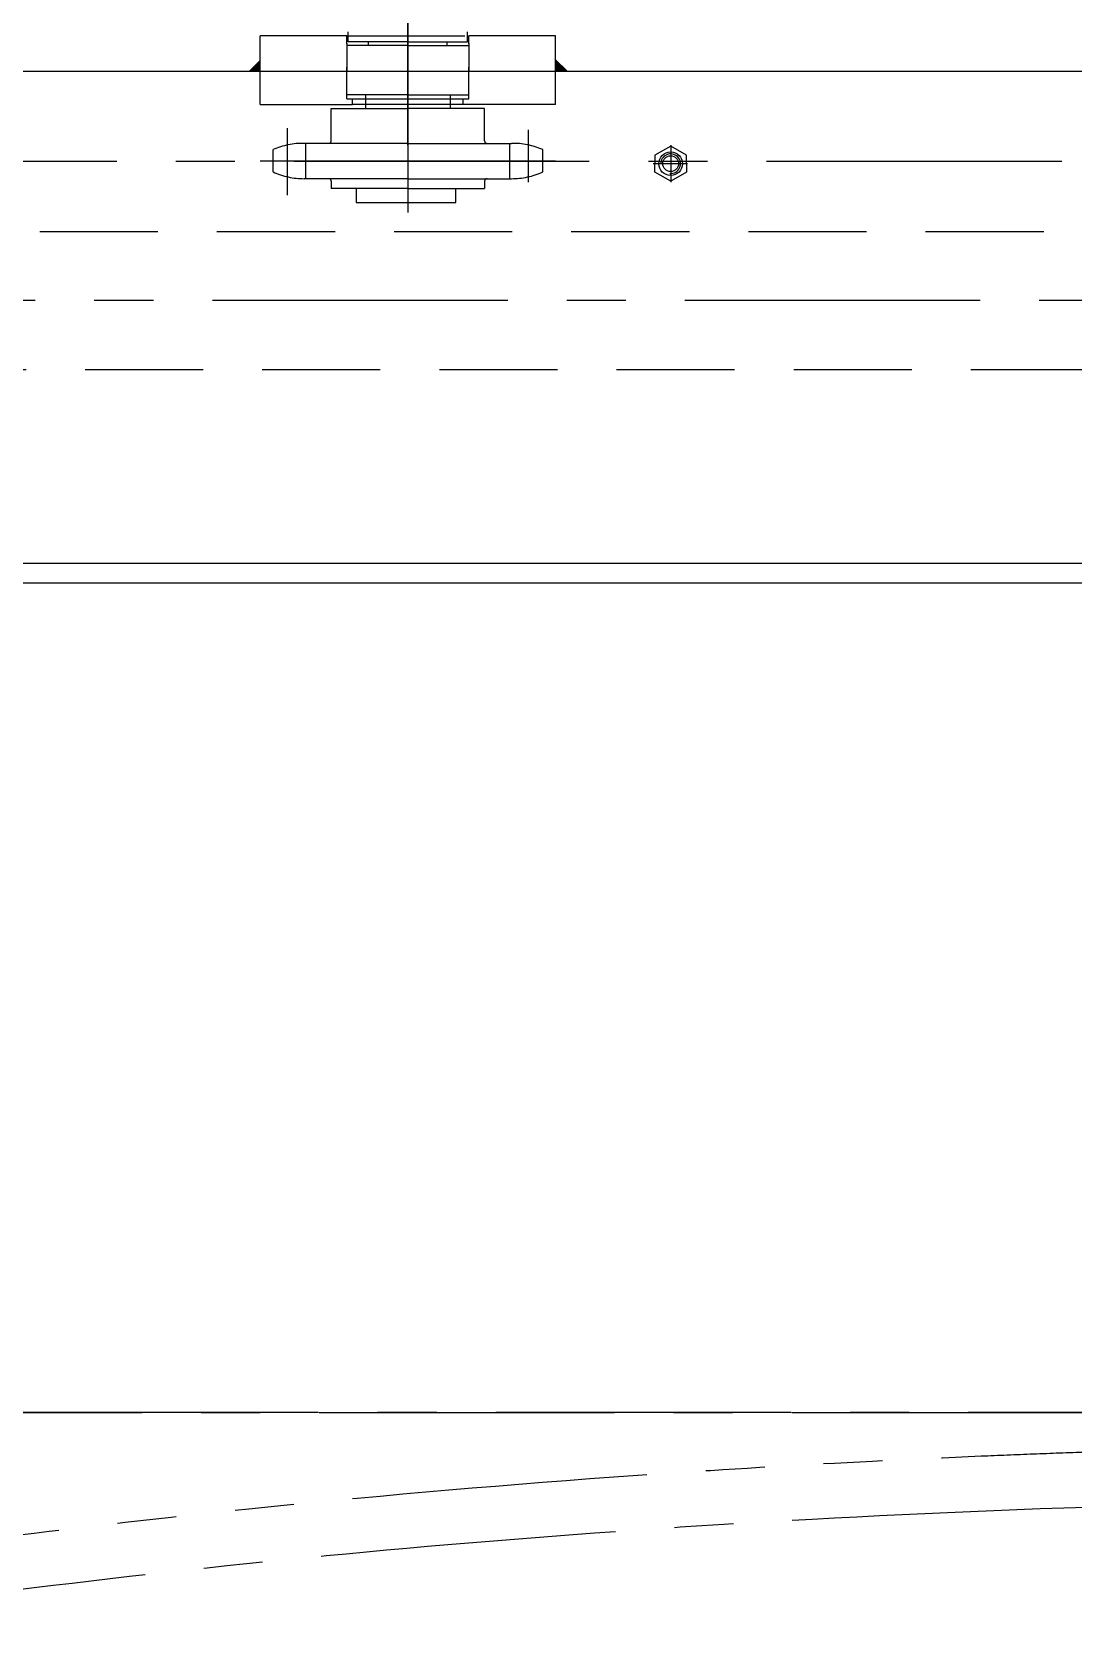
# Model space of a CAD drawing. Header units: millimetres. Extents: x 0 to 10092, y -2165 to 7128.
# Drawn here: x 4319 to 4848, y 1694 to 2503 of the extents above; entities that cross this region are included whole.
import ezdxf

# ---------------------------------------------------------------- set-up
doc = ezdxf.new("R2010")
doc.units = ezdxf.units.MM
doc.header["$LTSCALE"] = 120
for name, pattern in [('F', [0.75, 0.5, -0.25]), ('G', [2, 1.25, -0.25, 0.25, -0.25]), ('K', [2.5, 1.25, -0.25, 0.25, -0.25, 0.25, -0.25])]:
    doc.linetypes.add(name, pattern=pattern)
for name, color, linetype in [('01', 7, 'Continuous'), ('02', 1, 'Continuous'), ('04', 2, 'F'), ('05', 4, 'G'), ('07', 6, 'K')]:
    doc.layers.add(name, color=color, linetype=linetype)

msp = doc.modelspace()

# ---------------------------------------------------------------- hatches: boundary and pattern name
at = {"layer": '04', "linetype": 'F'}
for points in [[(4429.44, 2482.91), (4435.34, 2482.91), (4435.34, 2488.74)], [(4429.44, 2482.91), (4435.34, 2482.91), (4435.34, 2488.74)], [(4585.34, 2488.74), (4591.24, 2482.91), (4585.34, 2482.91)], [(4585.34, 2488.74), (4591.24, 2482.91), (4585.34, 2482.91)]]:
    msp.add_hatch(color=7, dxfattribs=at).paths.add_polyline_path(points)

# ---------------------------------------------------------------- linework, layer by layer
at = {"layer": '01', "color": 7, "linetype": 'Continuous'}
msp.add_line((1503.84, 2482.91), (5738.84, 2482.91), dxfattribs=at)
at = {"layer": '01', "color": 7}
for p, q in [((4643.84, 2444.79), (4635.84, 2440.18)), ((4651.84, 2440.18), (4643.84, 2444.79)), ((4635.84, 2440.18), (4635.84, 2435.91)), ((4635.84, 2431.64), (4635.84, 2435.91)), ((4651.84, 2435.91), (4651.84, 2440.18)), ((4651.84, 2435.91), (4651.84, 2431.64)), ((4643.84, 2427.02), (4635.84, 2431.64)), ((4651.84, 2431.64), (4643.84, 2427.02)), ((1503.84, 2232.91), (5738.84, 2232.91)), ((1503.84, 2222.91), (5738.84, 2222.91))]:
    msp.add_line(p, q, dxfattribs=at)
for radius in [6, 4]:
    msp.add_circle((4643.84, 2435.91), radius, dxfattribs=at)
at = {"layer": '02', "color": 7}
msp.add_arc((4643.84, 2435.91), 5, 265.86816, 183.1341, dxfattribs=at)
at = {"layer": '04', "color": 7, "linetype": 'F'}
for p, q in [((4510.34, 2445.38), (4510.34, 2520.24)), ((4479.34, 2500.91), (4435.34, 2500.91)), ((4435.34, 2482.91), (4435.34, 2500.91)), ((4479.34, 2500.91), (4435.34, 2500.91)), ((4435.34, 2482.91), (4435.34, 2500.91)), ((4479.34, 2496.81), (4479.34, 2500.91)), ((4479.34, 2500.91), (4541.34, 2500.91)), ((4479.34, 2496.81), (4479.34, 2500.91)), ((4479.34, 2500.91), (4541.34, 2500.91)), ((4480.01, 2497.91), (4480.01, 2502.91)), ((4480.01, 2497.91), (4480.01, 2501.91)), ((4510.34, 2482.91), (4510.34, 2500.91)), ((4510.34, 2482.91), (4510.34, 2500.91)), ((4540.68, 2497.91), (4540.68, 2502.91)), ((4540.68, 2497.91), (4540.68, 2501.91)), ((4585.34, 2500.91), (4541.34, 2500.91)), ((4541.34, 2496.81), (4541.34, 2500.91)), ((4585.34, 2500.91), (4541.34, 2500.91)), ((4541.34, 2496.81), (4541.34, 2500.91)), ((4585.34, 2482.91), (4585.34, 2500.91)), ((4585.34, 2482.91), (4585.34, 2500.91)), ((4479.34, 2496.91), (4479.34, 2482.91)), ((4479.34, 2496.91), (4479.34, 2482.91)), ((4479.34, 2495.91), (4479.34, 2484.91)), ((4510.34, 2495.91), (4479.34, 2495.91)), ((4490.34, 2497.91), (4480.01, 2497.91)), ((4510.34, 2497.91), (4480.01, 2497.91)), ((4490.34, 2495.91), (4490.34, 2497.91)), ((4510.34, 2497.91), (4540.68, 2497.91)), ((4510.34, 2497.91), (4540.68, 2497.91)), ((4510.34, 2495.91), (4541.34, 2495.91)), ((4530.34, 2495.91), (4530.34, 2497.91)), ((4541.34, 2496.91), (4541.34, 2482.91)), ((4541.34, 2496.91), (4541.34, 2482.91)), ((4541.34, 2495.91), (4541.34, 2484.91)), ((4435.34, 2465.91), (4435.34, 2482.91)), ((4435.34, 2482.91), (4585.34, 2482.91)), ((4435.34, 2465.91), (4435.34, 2482.91)), ((4435.34, 2482.91), (4585.34, 2482.91)), ((4479.34, 2470.91), (4479.34, 2484.91)), ((4479.34, 2468.91), (4479.34, 2482.91)), ((4479.34, 2468.91), (4479.34, 2482.91)), ((4510.34, 2486.64), (4510.34, 2471.65)), ((4510.34, 2486.64), (4510.34, 2471.65)), ((4510.34, 2482.91), (4510.34, 2464.91)), ((4510.34, 2482.91), (4510.34, 2464.91)), ((4541.34, 2470.91), (4541.34, 2484.91)), ((4541.34, 2468.91), (4541.34, 2482.91)), ((4541.34, 2468.91), (4541.34, 2482.91)), ((4591.24, 2482.91), (4585.34, 2488.74)), ((4591.24, 2482.91), (4585.34, 2488.74)), ((4585.34, 2465.91), (4585.34, 2482.91)), ((4585.34, 2465.91), (4585.34, 2482.91)), ((4435.34, 2465.91), (4482.27, 2465.91)), ((4435.34, 2465.91), (4482.27, 2465.91)), ((4510.34, 2470.91), (4479.34, 2470.91)), ((4479.34, 2468.91), (4482.27, 2468.91)), ((4479.34, 2468.91), (4482.27, 2468.91)), ((4482.27, 2465.91), (4482.27, 2468.91)), ((4482.27, 2468.91), (4538.42, 2468.91)), ((4482.27, 2465.91), (4482.27, 2468.91)), ((4482.27, 2468.91), (4538.42, 2468.91)), ((4538.42, 2465.91), (4482.27, 2465.91)), ((4538.42, 2465.91), (4482.27, 2465.91)), ((4488.85, 2470.91), (4488.85, 2463.91)), ((4510.34, 2470.91), (4541.34, 2470.91)), ((4527.84, 2468.91), (4541.34, 2468.91)), ((4527.84, 2468.91), (4541.34, 2468.91)), ((4531.83, 2470.91), (4531.83, 2463.91)), ((4538.42, 2465.91), (4538.42, 2468.91)), ((4538.42, 2465.91), (4538.42, 2468.91)), ((4585.34, 2465.91), (4538.42, 2465.91)), ((4585.34, 2465.91), (4538.42, 2465.91)), ((4471.38, 2447.52), (4471.38, 2463.91)), ((4471.38, 2463.91), (4492.84, 2463.91)), ((4492.84, 2463.91), (4510.34, 2463.91)), ((4492.84, 2463.91), (4510.34, 2463.91)), ((4549.3, 2463.91), (4510.34, 2463.91)), ((4527.84, 2463.91), (4510.34, 2463.91)), ((4549.3, 2447.52), (4549.3, 2463.91)), ((4549.3, 2447.52), (4549.3, 2463.91)), ((4449.01, 2454.04), (4449.01, 2419.94)), ((4571.68, 2426.49), (4571.68, 2453.19)), ((4441.84, 2431.76), (4441.84, 2443.06)), ((4510.34, 2446.25), (4457.72, 2446.25)), ((4458.53, 2428.3), (4458.53, 2446.25)), ((4510.34, 2446.25), (4562.97, 2446.25)), ((4562.15, 2428.3), (4562.15, 2446.25)), ((4578.84, 2431.76), (4578.84, 2443.06)), ((4510.34, 2428.3), (4457.72, 2428.3)), ((4471.38, 2427.03), (4471.38, 2423.3)), ((4510.34, 2428.3), (4562.97, 2428.3)), ((4549.3, 2427.03), (4549.3, 2423.3)), ((4549.3, 2427.03), (4549.3, 2423.3)), ((4510.34, 2423.3), (4471.38, 2423.3)), ((4484.03, 2423.3), (4484.03, 2416.28)), ((4510.34, 2423.3), (4549.3, 2423.3)), ((4534.73, 2416.28), (4534.73, 2423.3)), ((4484.03, 2416.28), (4534.73, 2416.28)), ((1803.34, 2401.41), (5439.34, 2401.41)), ((3626.34, 2331.41), (5439.34, 2331.41))]:
    msp.add_line(p, q, dxfattribs=at)
for centre, radius, start, end in [((4457.14, 2408.05), 38.21, 89.13662, 113.6054), ((4470.11, 2447.52), 1.27, 270, 0), ((4550.57, 2447.52), 1.27, 180, 270), ((4563.56, 2408.16), 38.1, 66.35987, 90.8982), ((4457.71, 2466.4), 38.1, 245.38443, 270.00795), ((4470.11, 2427.03), 1.27, 0, 90), ((4550.57, 2427.03), 1.27, 90, 180), ((4562.97, 2466.4), 38.1, 269.99205, 294.61557)]:
    msp.add_arc(centre, radius, start, end, dxfattribs=at)
at = {"layer": '05', "color": 7, "linetype": 'G'}
for p, q in [((4510.34, 2555.46), (4510.34, 2411.2)), ((4510.34, 2445.38), (4510.34, 2520.24)), ((5904.97, 1801.41), (1365.2, 1801.41))]:
    msp.add_line(p, q, dxfattribs=at)
at = {"layer": '05', "color": 7}
for p, q in [((4643.84, 2445.34), (4643.84, 2426.51)), ((1812.5, 2437.27), (5423.26, 2437.27)), ((4585.33, 2437.27), (4435.29, 2437.27)), ((4652.41, 2435.91), (4635.03, 2435.91)), ((5521.04, 2366.41), (1672.14, 2366.41)), ((1345.32, 1801.41), (5839.61, 1801.41))]:
    msp.add_line(p, q, dxfattribs=at)
at = {"layer": '05', "color": 7, "linetype": 'G'}
msp.add_spline([(5409.17, 2027.29), (5409.17, 1931.64), (4855.51, 1753.29), (3646.34, 1596.41)], degree=3, dxfattribs=at)
at = {"layer": '07', "color": 7, "linetype": 'K'}
msp.add_open_spline([(5379.34, 2027.29), (5381.88, 2015.98), (5382.99, 1997.74), (5383.46, 1988.75), (5383.78, 1980.02), (5383.85, 1963.35), (5383.6, 1955.42), (5382.7, 1944.96), (5382.37, 1941.98), (5381.71, 1937.19), (5381.41, 1935.34), (5380.76, 1931.68), (5380.39, 1929.88), (5379.21, 1924.59), (5378.3, 1921.18), (5375.33, 1911.75), (5372.98, 1906), (5367.46, 1895.1), (5364.3, 1889.95), (5357.13, 1880.11), (5353.12, 1875.43), (5344.23, 1866.46), (5339.34, 1862.18), (5328.67, 1853.99), (5322.89, 1850.09), (5310.45, 1842.67), (5303.79, 1839.16), (5289.66, 1832.52), (5282.17, 1829.39), (5261.34, 1821.63), (5247.33, 1817.32), (5217.58, 1809.7), (5197.84, 1806.39), (5164.96, 1800.64), (5147.83, 1798.2), (5116.48, 1794.03), (5098.28, 1792.31), (5046.27, 1788.56), (5015.9, 1786.96), (4954.47, 1784.42), (4923.4, 1783.48), (4881.07, 1782.15), (4869.61, 1781.79), (4849.23, 1781.09), (4840.29, 1780.77), (4822.52, 1780.09), (4813.69, 1779.74), (4787.32, 1778.63), (4769.94, 1777.83), (4718.34, 1775.25), (4684.69, 1773.3), (4585.78, 1766.78), (4522.58, 1761.55), (4289.45, 1738.74), (4135.68, 1716.01), (3902.01, 1675.18), (3816.7, 1658.74), (3701.76, 1636.02), (3671.3, 1629.94), (3646.34, 1621.41)], degree=3, knots=[0, 0, 0, 0, 26.815106, 26.815106, 53.630212, 53.630212, 80.445318, 80.445318, 91.652491, 91.652491, 99.103043, 99.103043, 106.553595, 106.553595, 121.4547, 121.4547, 149.181467, 149.181467, 176.908235, 176.908235, 204.635002, 204.635002, 232.36177, 232.36177, 260.088537, 260.088537, 287.815304, 287.815304, 315.542072, 315.542072, 361.31322, 361.31322, 407.084368, 407.084368, 452.855517, 452.855517, 498.626665, 498.626665, 571.112847, 571.112847, 643.599029, 643.599029, 670.614719, 670.614719, 691.89349, 691.89349, 713.172261, 713.172261, 755.729802, 755.729802, 840.844885, 840.844885, 1011.075051, 1011.075051, 1492.67198, 1492.67198, 1786.352097, 1786.352097, 1892.817761, 1892.817761, 1892.817761, 1892.817761], dxfattribs=at)

doc.saveas('drawing.dxf')
